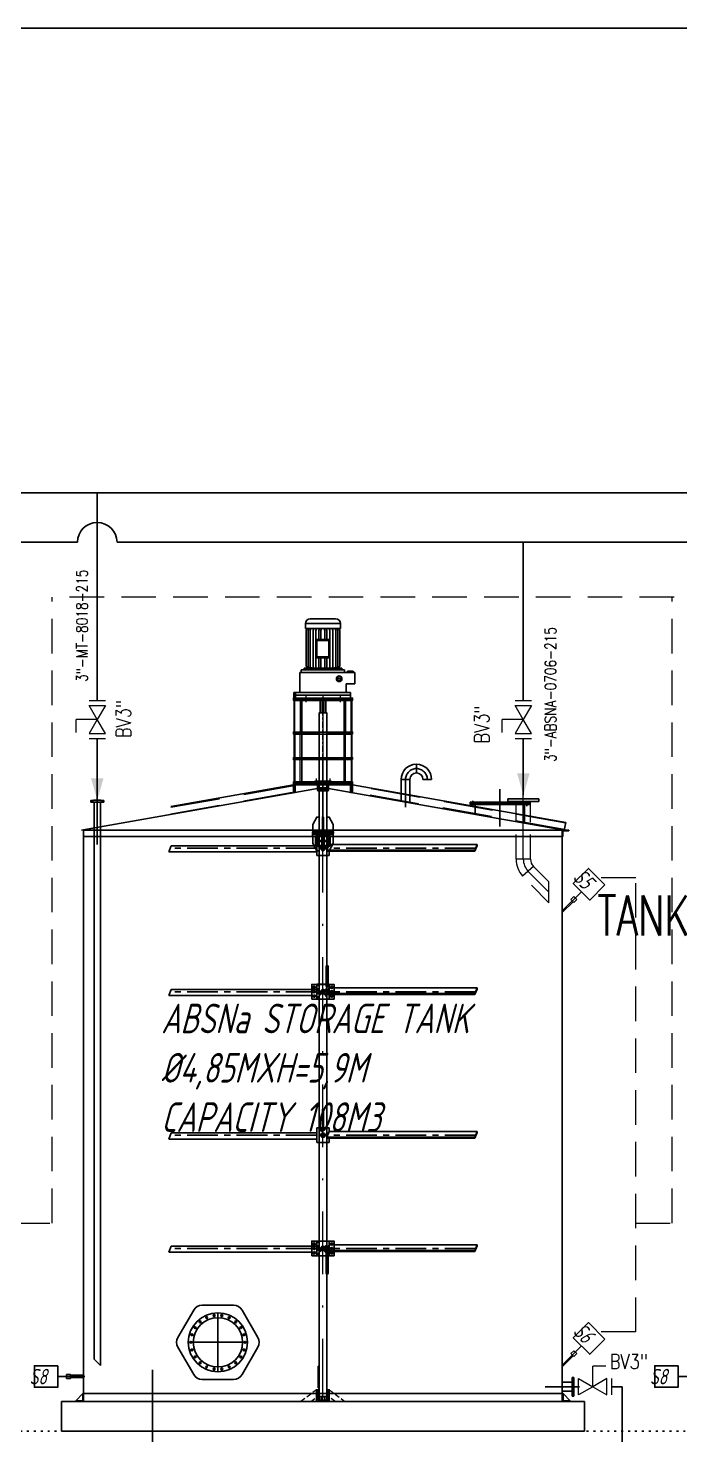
# Model space of a CAD drawing. Extents: x -29512 to 147477, y -5232 to 39709.
# Drawn here: x 140766.2 to 140799.3, y 10806.7 to 10878 of the extents above; entities that cross this region are included whole.
import ezdxf
from ezdxf.enums import TextEntityAlignment as Align

# ---------------------------------------------------------------- set-up
doc = ezdxf.new("R2010")
doc.units = 0
for name, pattern in [('ASSI', [16, 10, -2, 2, -2]), ('CENTER', [2, 1.25, -0.25, 0.25, -0.25]), ('DASHDOT', [25.4, 12.7, -6.35, 0, -6.35]), ('DOTTED', [0.25, 0, -0.25]), ('HIDDEN', [0.375, 0.25, -0.125])]:
    doc.linetypes.add(name, pattern=pattern)
doc.layers.get('0').update_dxf_attribs({"linetype": 'CONTINUOUS'})
for name, color, linetype in [('blade', 32, 'CONTINUOUS'), ('Bolt', 8, 'CONTINUOUS'), ('bushing', 1, 'CONTINUOUS'), ('Chain', 7, 'CONTINUOUS'), ('DIMENSION', 3, 'CONTINUOUS'), ('garis center', 4, 'CENTER'), ('HATCH', 4, 'CONTINUOUS'), ('NUVOLA', 6, 'CONTINUOUS'), ('P-707D', 7, 'CONTINUOUS'), ('PLAT', 7, 'CONTINUOUS'), ('pompa', 150, 'CONTINUOUS'), ('RED', 1, 'CONTINUOUS'), ('S', 7, 'CONTINUOUS'), ('spi', 7, 'CONTINUOUS')]:
    doc.layers.add(name, color=color, linetype=linetype)
doc.layers.add('FITTING', color=7, linetype='CONTINUOUS', lineweight=13)
doc.layers.add('TAG', color=140, linetype='CONTINUOUS', lineweight=13)
doc.styles.add('Romans100', font='romans.shx', dxfattribs={"width": 0.8, "height": 200})
doc.styles.add('S25', font='SIMPLEX', dxfattribs={"width": 0.8, "height": 0.25})
doc.styles.add('S3S', font='SIMPLEX', dxfattribs={"width": 0.7, "height": 0.3})
doc.styles.add('STYLE4', font='isocp.shx', dxfattribs={"width": 0.8, "oblique": 15, "height": 2})
pattern_1 = [(45, (139868.15068, 9422.821517), (-0.0336759605, 0.0336759605), [])]
pattern_2 = [(45, (104231.484707, 6826.96279), (-0.02806330038, 0.02806330038), [])]

# ---------------------------------------------------------------- blocks, each defined once
blk = doc.blocks.new('blade samping')
at = {"layer": 'blade'}
for p, q in [((145662.43, 16532.93), (145659.89, 16532.93)), ((145659.89, 16529.93), (145659.89, 16532.93)), ((145662.43, 16529.93), (145662.43, 16532.93)), ((145662.43, 16529.93), (145662.43, 16532.93)), ((145662.43, 16529.93), (145659.89, 16529.93))]:
    blk.add_line(p, q, dxfattribs=at)
at = {"layer": 'blade', "linetype": 'HIDDEN', "lineweight": 9}
for p, q in [((145660.2, 16531.66), (145659.89, 16531.66)), ((145660.2, 16531.58), (145659.89, 16531.58)), ((145660.2, 16532.93), (145660.2, 16529.93)), ((145660.4, 16529.93), (145660.4, 16532.93)), ((145661.92, 16529.93), (145661.92, 16532.93)), ((145660.2, 16531.28), (145659.89, 16531.28)), ((145660.2, 16531.2), (145659.89, 16531.2))]:
    blk.add_line(p, q, dxfattribs=at)
at = {"layer": 'bushing', "color": 7, "linetype": 'CENTER', "lineweight": 9}
for p, q in [((145659.08, 16532.33), (145659.7, 16532.33)), ((145659.39, 16532.64), (145659.39, 16532.02)), ((145659.39, 16531.74), (145659.39, 16531.12)), ((145663.24, 16532.33), (145662.62, 16532.33)), ((145662.93, 16532.64), (145662.93, 16532.02)), ((145662.93, 16531.74), (145662.93, 16531.12)), ((145659.08, 16531.43), (145659.7, 16531.43)), ((145659.08, 16530.53), (145659.7, 16530.53)), ((145659.39, 16530.84), (145659.39, 16530.22)), ((145663.24, 16531.43), (145662.62, 16531.43)), ((145663.24, 16530.53), (145662.62, 16530.53)), ((145662.93, 16530.84), (145662.93, 16530.22))]:
    blk.add_line(p, q, dxfattribs=at)
at = {"layer": 'bushing', "linetype": 'CENTER', "lineweight": 5, "ltscale": 0.125}
blk.add_line((145660.61, 16531.43), (145659.48, 16531.43), dxfattribs=at)
at = {"layer": 'bushing', "color": 7}
for points in [[(145658.89, 16529.93), (145659.89, 16529.93), (145659.89, 16532.93), (145658.89, 16532.93)], [(145663.43, 16529.93), (145662.43, 16529.93), (145662.43, 16532.93), (145663.43, 16532.93)]]:
    blk.add_lwpolyline(points, close=True, dxfattribs=at)
for centre in [(145659.39, 16532.33), (145659.39, 16531.43), (145662.93, 16532.33), (145662.93, 16531.43), (145659.39, 16530.53), (145662.93, 16530.53)]:
    blk.add_circle(centre, 0.22, dxfattribs=at)
at = {"layer": 'PLAT'}
for points in [[(145660.36, 16530.89), (145661.96, 16532.09), (145662.06, 16531.96)], [(145662.06, 16531.96), (145660.46, 16530.76)], [(145660.46, 16530.76), (145660.36, 16530.89)], [(145661.2, 16531.32), (145661.8, 16530.52), (145661.92, 16530.61), (145661.32, 16531.41)]]:
    blk.add_lwpolyline(points, dxfattribs=at)
blk = doc.blocks.new('blade')
at = {"layer": 'blade'}
for p, q in [((145653.4, 16543.13), (145650.86, 16543.13)), ((145650.86, 16540.13), (145650.86, 16543.13)), ((145653.4, 16542.39), (145653.4, 16543.13)), ((145620.9, 16540.86), (145650.86, 16540.86)), ((145621.4, 16542.11), (145650.86, 16542.11)), ((145653.4, 16540.13), (145650.86, 16540.13)), ((145682.89, 16541.24), (145652.89, 16541.24)), ((145652.89, 16541.24), (145652.89, 16541.04)), ((145682.89, 16541.04), (145652.89, 16541.04)), ((145683.4, 16542.39), (145653.4, 16542.39)), ((145653.4, 16540.13), (145653.4, 16541.04)), ((145682.89, 16541.24), (145682.89, 16541.04)), ((145683.4, 16542.39), (145683.4, 16542.18))]:
    blk.add_line(p, q, dxfattribs=at)
at = {"layer": 'Bolt', "color": 0, "linetype": 'Continuous'}
blk.add_lwpolyline([(145651.96, 16541.91), (145651.8, 16541.63), (145651.96, 16541.34), (145652.29, 16541.34), (145652.46, 16541.63), (145652.29, 16541.91)], close=True, dxfattribs=at)
for radius in [0.456, 0.286]:
    blk.add_circle((145652.13, 16541.63), radius, dxfattribs=at)
at = {"layer": 'Bolt', "color": 1, "linetype": 'HIDDEN'}
blk.add_circle((145652.13, 16541.63), 0.147, dxfattribs=at)
blk.add_arc((145652.13, 16541.63), 0.219, 180, 90, dxfattribs=at)
at = {"layer": 'garis center', "ltscale": 5}
for p, q in [((145650.86, 16541.63), (145621.21, 16541.63)), ((145683.06, 16541.63), (145653.06, 16541.63))]:
    blk.add_line(p, q, dxfattribs=at)
at = {"layer": 'PLAT'}
for p, q in [((145621.4, 16542.11), (145620.9, 16540.86)), ((145653.4, 16542.39), (145652.89, 16541.24)), ((145682.89, 16541.24), (145683.4, 16542.39)), ((145683.4, 16542.18), (145682.89, 16541.04))]:
    blk.add_line(p, q, dxfattribs=at)
blk = doc.blocks.new('motor lm v210')
at = {"layer": 'pompa'}
for p, q in [((11075.4, 1358.4), (10825.4, 1358.4)), ((10825.4, 1323.1), (10825.4, 1358.4)), ((11075.4, 1323.1), (10825.4, 1323.1)), ((10830.3, 1308.6), (10835.1, 1323.1)), ((10830.3, 1054.9), (10830.3, 1308.6)), ((10844.5, 1308.6), (10849.3, 1323.1)), ((10844.5, 1051.1), (10844.5, 1308.6)), ((10858.6, 1308.6), (10863.4, 1323.1)), ((10858.6, 1047.4), (10858.6, 1308.6)), ((11040.1, 1393.7), (10860.7, 1393.7)), ((10879.8, 1308.6), (10884.6, 1323.1)), ((10879.8, 1041.7), (10879.8, 1308.6)), ((10901, 1308.6), (10905.7, 1323.1)), ((10901, 1041.7), (10901, 1308.6)), ((10922.2, 1308.6), (10926.9, 1323.1)), ((10922.2, 1245.9), (10922.2, 1308.6)), ((10936.3, 1308.6), (10941.1, 1323.1)), ((10936.3, 1245.9), (10936.3, 1308.6)), ((10964.5, 1308.6), (10959.7, 1323.1)), ((10964.5, 1245.9), (10964.5, 1308.6)), ((10978.6, 1308.6), (10973.9, 1323.1)), ((10978.6, 1245.9), (10978.6, 1308.6)), ((10999.8, 1308.6), (10995.1, 1323.1)), ((10999.8, 1041.7), (10999.8, 1308.6)), ((11021, 1308.6), (11016.2, 1323.1)), ((11021, 1041.7), (11021, 1308.6)), ((11042.2, 1308.6), (11037.4, 1323.1)), ((11042.2, 1047.4), (11042.2, 1308.6)), ((11056.3, 1308.6), (11051.6, 1323.1)), ((11056.3, 1051.1), (11056.3, 1308.6)), ((11070.5, 1308.6), (11065.7, 1323.1)), ((11070.5, 1054.9), (11070.5, 1308.6)), ((11075.4, 1323.1), (11075.4, 1358.4)), ((10907.9, 1238.9), (10901, 1245.9)), ((10907.9, 1123.5), (10907.9, 1238.9)), ((10992.9, 1238.9), (10999.8, 1245.9)), ((10901, 1116.6), (10907.9, 1123.5)), ((10922.2, 1041.7), (10922.2, 1116.6)), ((10936.3, 1041.7), (10936.3, 1116.6)), ((10964.5, 1041.7), (10964.5, 1116.6)), ((10978.6, 1041.7), (10978.6, 1116.6)), ((10992.9, 1123.5), (10999.8, 1116.6)), ((10785.4, 1011.7), (11175.4, 1011.7)), ((10785.4, 1011.7), (10785.4, 870.7)), ((10797, 1031.7), (10797, 1011.7)), ((11103.8, 1031.7), (10797, 1031.7)), ((10797, 1011.7), (11103.8, 1011.7)), ((11083.8, 1041.7), (10817, 1041.7)), ((11083.8, 1041.7), (10817, 1041.7)), ((10817, 1031.7), (10817, 1041.7)), ((10879.8, 1041.7), (10830.3, 1054.9)), ((11021, 1041.7), (11070.5, 1054.9)), ((11083.8, 1041.7), (11083.8, 1031.7)), ((11103.8, 1011.7), (11103.8, 1031.7)), ((11165.4, 1021.7), (11125.4, 1021.7)), ((11125.4, 1021.7), (11125.4, 1011.7)), ((11135.4, 1011.7), (11135.4, 1021.7)), ((11145.4, 1011.7), (11145.4, 1021.7)), ((11155.4, 1011.7), (11155.4, 1021.7)), ((11165.4, 1011.7), (11165.4, 1021.7)), ((11175.4, 1011.7), (11175.4, 931.7)), ((11080.4, 967), (11050.4, 967)), ((11115.4, 931.7), (11115.4, 870.7)), ((11175.4, 931.7), (11115.4, 931.7)), ((10745, 870.7), (10745, 830.7)), ((10755, 870.7), (10745, 870.7)), ((10755, 860.7), (10745, 860.7)), ((10755, 850.7), (10745, 850.7)), ((10755, 840.7), (10745, 840.7)), ((10745, 830.7), (10755, 830.7)), ((11145.8, 870.7), (10755, 870.7)), ((10755, 870.7), (10755, 850.7)), ((11145.8, 850.7), (10755, 850.7)), ((10755, 850.7), (10755, 830.7)), ((10755, 830.7), (11145.8, 830.7)), ((10929.4, 823.7), (10929.4, 725.7)), ((10971.4, 823.7), (10971.4, 725.7)), ((11145.8, 850.7), (11145.8, 870.7)), ((11145.8, 830.7), (11145.8, 850.7)), ((10971.4, 725.7), (10929.4, 725.7))]:
    blk.add_line(p, q, dxfattribs=at)
for points in [[(10901, 1245.9), (10999.8, 1245.9), (10999.8, 1116.6), (10901, 1116.6)], [(10907.9, 1238.9), (10992.9, 1238.9), (10992.9, 1123.5), (10907.9, 1123.5)]]:
    blk.add_lwpolyline(points, dxfattribs=at)
blk.add_lwpolyline([(10843.7, 830.7), (11057.2, 830.7), (11057.2, 823.7), (10843.7, 823.7)], close=True, dxfattribs=at)
for radius in [20, 15]:
    blk.add_circle((11065.4, 967), radius, dxfattribs=at)
for centre, start, end in [((10860.7, 1358.4), 90, 180), ((11040.1, 1358.4), 0, 90)]:
    blk.add_arc(centre, 35.3, start, end, dxfattribs=at)
at = {"layer": 'spi', "ltscale": 5}
for p, q in [((10944.4, 725.7), (10944.4, 812.7)), ((10956.4, 725.7), (10956.4, 812.7))]:
    blk.add_line(p, q, dxfattribs=at)
at = {"layer": 'spi'}
blk.add_arc((10950.4, 812.7), 6, 0, 180, dxfattribs=at)
blk = doc.blocks.new('CC6018')
at = {"color": 1, "linetype": 'CENTER', "lineweight": 9, "ltscale": 0.5}
for p, q in [((83, 163), (243, 163)), ((133, 218), (193, 218)), ((133, 108), (193, 108))]:
    blk.add_line(p, q, dxfattribs=at)
at = {"color": 1, "linetype": 'CENTER', "lineweight": 9, "ltscale": 0.05}
for p, q in [((120, 223), (130, 223)), ((125, 218), (125, 228)), ((206, 223), (196, 223)), ((201, 218), (201, 228)), ((120, 103), (130, 103)), ((125, 108), (125, 98)), ((206, 103), (196, 103)), ((201, 108), (201, 98))]:
    blk.add_line(p, q, dxfattribs=at)
for points in [[(158, 118), (106, 118, -0.414214), (101, 123), (101, 202, -0.414214), (106, 207), (158, 207)], [(168, 207), (220, 207, -0.414214), (225, 202), (225, 123, -0.414214), (220, 118), (168, 118)]]:
    blk.add_lwpolyline(points, format="xyb")
for points in [[(158, 152), (101, 152), (101, 173), (158, 173)], [(158, 116), (168, 116), (168, 209), (158, 209)], [(168, 152), (225, 152), (225, 173), (168, 173)]]:
    blk.add_lwpolyline(points, close=True)
for points in [[(120, 238), (206, 238, -0.414214), (216, 228), (216, 98, -0.414214), (206, 88), (120, 88, -0.414214), (110, 98), (110, 228, -0.414214)], [(120, 232), (206, 232, -0.414214), (211, 228), (211, 98, -0.414214), (206, 93), (120, 93, -0.414214), (115, 98), (115, 228, -0.414214)]]:
    blk.add_lwpolyline(points, format="xyb", close=True)
for centre in [(125, 223), (201, 223), (125, 103), (201, 103)]:
    blk.add_circle(centre, 2.93)
at = {"layer": 'Chain'}
for points in [[(189, 214), (189, 222), (137, 222), (137, 214)], [(138, 228), (138, 207), (141, 207), (141, 228)], [(141, 209), (141, 225), (143, 225), (143, 209)], [(144, 211), (144, 225), (157, 225), (157, 211)], [(161, 209), (161, 225), (158, 225), (158, 209)], [(163, 228), (163, 207), (161, 207), (161, 228)], [(163, 228), (163, 207), (166, 207), (166, 228)], [(166, 209), (166, 225), (168, 225), (168, 209)], [(182, 211), (182, 225), (169, 225), (169, 211)], [(185, 209), (185, 225), (183, 225), (183, 209)], [(185, 228), (185, 207), (188, 207), (188, 228)], [(189, 111), (189, 104), (137, 104), (137, 111)], [(138, 97), (138, 118), (141, 118), (141, 97)], [(141, 116), (141, 100), (143, 100), (143, 116)], [(144, 115), (144, 100), (157, 100), (157, 115)], [(161, 116), (161, 100), (158, 100), (158, 116)], [(163, 97), (163, 118), (161, 118), (161, 97)], [(163, 97), (163, 118), (166, 118), (166, 97)], [(166, 116), (166, 100), (168, 100), (168, 116)], [(182, 115), (182, 100), (169, 100), (169, 115)], [(185, 116), (185, 100), (183, 100), (183, 116)], [(185, 97), (185, 118), (188, 118), (188, 97)]]:
    blk.add_lwpolyline(points, close=True, dxfattribs=at)
blk = doc.blocks.new('shaft 1')
at = {"layer": 'bushing', "color": 7}
for points in [[(146288.8, 16628.5), (146288.3, 16628.5), (146287.5, 16627), (146287.5, 16625.5), (146288.8, 16625.5)], [(146290.33, 16628.5), (146290.83, 16628.5), (146291.63, 16627), (146291.63, 16625.5), (146290.33, 16625.5)]]:
    blk.add_lwpolyline(points, dxfattribs=at)
for points in [[(146289.67, 16625.5), (146289.47, 16625.5), (146289.47, 16628.5), (146289.67, 16628.5)], [(146289.47, 16628.5), (146289.67, 16628.5), (146289.67, 16627), (146289.47, 16627)], [(146287.47, 16625.5), (146291.67, 16625.5), (146291.67, 16625.14), (146287.47, 16625.14)]]:
    blk.add_lwpolyline(points, close=True, dxfattribs=at)
at = {"layer": 'DIMENSION', "color": 2}
blk.add_lwpolyline([(146288.8, 16625.5), (146288.8, 16625.5), (146290.33, 16625.5), (146290.33, 16649.64), (146288.8, 16649.64), (146288.8, 16625.5)], dxfattribs=at)
at = {"layer": 'garis center', "linetype": 'CENTER', "lineweight": 9}
blk.add_line((146289.57, 16624.56), (146289.57, 16651.95), dxfattribs=at)

msp = doc.modelspace()

# ---------------------------------------------------------------- hatches: boundary and pattern name
at = {"lineweight": 5}
h = msp.add_hatch(dxfattribs=at)
h.set_pattern_fill('ANSI31', scale=0.015, style=0)
h.set_pattern_definition(pattern_1)
h.paths.add_polyline_path([(140779.6734, 10844.085), (140779.6734, 10843.96), (140780.0954, 10843.96), (140780.2534, 10843.96), (140780.2534, 10844.085)])
h = msp.add_hatch(dxfattribs=at)
h.set_pattern_fill('ANSI31', scale=0.015, style=0)
h.set_pattern_definition(pattern_1)
h.paths.add_polyline_path([(140780.6734, 10843.96), (140780.6734, 10844.035), (140780.4109, 10844.035), (140780.4109, 10844.085), (140780.3434, 10844.085), (140780.3434, 10843.96)])
h.paths.add_polyline_path([(140782.0034, 10843.96), (140782.0034, 10844.085), (140781.9359, 10844.085), (140781.9359, 10844.035), (140781.6734, 10844.035), (140781.6734, 10843.96)])
h = msp.add_hatch(dxfattribs=at)
h.set_pattern_fill('ANSI31', scale=0.015, style=0)
h.set_pattern_definition(pattern_1)
h.paths.add_polyline_path([(140782.0934, 10843.96), (140782.2514, 10843.96), (140782.6734, 10843.96), (140782.6734, 10844.085), (140782.0934, 10844.085)])
h = msp.add_hatch(dxfattribs=at)
h.set_pattern_fill('ANSI31', scale=0.015, style=0)
h.set_pattern_definition([(45, (139868.15068, 9422.696517), (-0.0336759605, 0.0336759605), [])])
h.paths.add_polyline_path([(140779.6734, 10842.36), (140779.6734, 10842.26), (140780.9234, 10842.26), (140780.9234, 10842.36)])
h.paths.add_polyline_path([(140781.4234, 10842.36), (140781.4234, 10842.26), (140782.6734, 10842.26), (140782.6734, 10842.36)])
h = msp.add_hatch(dxfattribs=at)
h.set_pattern_fill('ANSI31', scale=0.015, style=0)
h.set_pattern_definition([(45, (139868.15068, 9422.946517), (-0.0336759605, 0.0336759605), [])])
h.paths.add_polyline_path([(140779.6734, 10841.06), (140779.6734, 10840.96), (140780.9234, 10840.96), (140780.9234, 10841.06)])
h.paths.add_polyline_path([(140781.4234, 10841.06), (140781.4234, 10840.96), (140782.6734, 10840.96), (140782.6734, 10841.06)])
h = msp.add_hatch(dxfattribs=at)
h.set_pattern_fill('ANSI31', scale=0.015, style=0)
h.set_pattern_definition([(45, (139868.15068, 9422.821517), (-0.0336759605, 0.0336759605), [])])
h.paths.add_polyline_path([(140781.6234, 10839.835), (140781.6234, 10839.735), (140782.6734, 10839.735), (140782.6734, 10839.835)])
h.paths.add_polyline_path([(140780.7234, 10839.735), (140780.7234, 10839.835), (140779.6734, 10839.835), (140779.6734, 10839.735)])
h = msp.add_hatch(dxfattribs=at)
h.set_pattern_fill('ANSI31', scale=0.015, angle=90, style=0)
h.set_pattern_definition([(135, (133370.558736, 10010.25655), (-0.03367596045, -0.03367596045), [])])
h.paths.add_polyline_path([(140781.5509, 10839.735), (140781.5509, 10839.685), (140782.6734, 10839.685), (140782.6734, 10839.735)])
h.paths.add_polyline_path([(140779.6734, 10839.735), (140779.6734, 10839.685), (140780.7959, 10839.685), (140780.7959, 10839.735)])
h.paths.add_polyline_path([(140780.8884, 10839.735), (140780.8509, 10839.735), (140780.8509, 10839.685), (140780.8884, 10839.685)])
h.paths.add_polyline_path([(140781.4959, 10839.735), (140781.4584, 10839.735), (140781.4584, 10839.685), (140781.4959, 10839.685)])
h = msp.add_hatch(dxfattribs=at)
h.set_pattern_fill('ANSI31', scale=0.015, angle=90, style=0)
h.set_pattern_definition([(135, (133427.45782, 10012.505054), (-0.03367596045, -0.03367596045), [])])
h.paths.add_polyline_path([(140782.5734, 10839.2999), (140782.6734, 10839.2823), (140782.6734, 10839.685), (140782.5734, 10839.685)])
h.paths.add_polyline_path([(140779.6734, 10839.2823), (140779.7734, 10839.2999), (140779.7734, 10839.685), (140779.6734, 10839.685)])
at = {"layer": 'DIMENSION', "lineweight": 5}
h = msp.add_hatch(dxfattribs=at)
h.set_pattern_fill('ANSI31', color=1, scale=0.0125, style=0)
h.set_pattern_definition(pattern_2)
h.paths.add_polyline_path([(140781.5734, 10839.875), (140781.4909, 10839.875), (140781.4909, 10839.825), (140781.4809, 10839.825), (140781.4809, 10839.815), (140781.5734, 10839.815)])
h.paths.add_polyline_path([(140781.3684, 10839.875), (140781.3684, 10839.815), (140781.4459, 10839.815), (140781.4459, 10839.825), (140781.4359, 10839.825), (140781.4359, 10839.875)])
h.paths.add_polyline_path([(140780.9109, 10839.875), (140780.9109, 10839.825), (140780.9009, 10839.825), (140780.9009, 10839.815), (140780.9784, 10839.815), (140780.9784, 10839.875)])
h.paths.add_polyline_path([(140780.7734, 10839.875), (140780.7734, 10839.815), (140780.8659, 10839.815), (140780.8659, 10839.825), (140780.8559, 10839.825), (140780.8559, 10839.875)])
h = msp.add_hatch(dxfattribs=at)
h.set_pattern_fill('ANSI31', color=1, scale=0.0125, angle=90, style=0)
h.set_pattern_definition([(135, (133370.558736, 10010.25655), (-0.02806330038, -0.02806330038), [])])
h.paths.add_polyline_path([(140781.5734, 10839.815), (140781.5509, 10839.815), (140781.5509, 10839.735), (140781.5734, 10839.735)])
h.paths.add_polyline_path([(140780.7959, 10839.815), (140780.7734, 10839.815), (140780.7734, 10839.735), (140780.7959, 10839.735)])
h = msp.add_hatch(dxfattribs=at)
h.set_pattern_fill('ANSI31', color=1, scale=0.0125, angle=90, style=0)
h.set_pattern_definition([(135, (104234.162264, 6826.72529), (-0.02806330038, -0.02806330038), [])])
h.paths.add_polyline_path([(140780.9434, 10839.815), (140780.8509, 10839.815), (140780.8509, 10839.735), (140780.9434, 10839.735)])
h.paths.add_polyline_path([(140781.4959, 10839.815), (140781.4034, 10839.815), (140781.4034, 10839.735), (140781.4959, 10839.735)])
h = msp.add_hatch(dxfattribs=at)
h.set_pattern_fill('ANSI31', color=1, scale=0.0125, style=0)
h.set_pattern_definition([(45, (104234.162264, 6826.90279), (-0.02806330038, 0.02806330038), [])])
h.paths.add_polyline_path([(140781.4334, 10839.385), (140781.4584, 10839.41), (140781.4584, 10839.735), (140781.4034, 10839.735), (140781.4034, 10839.45), (140781.3684, 10839.435), (140781.3684, 10839.385)])
h.paths.add_polyline_path([(140780.8884, 10839.41), (140780.9134, 10839.385), (140780.9784, 10839.385), (140780.9784, 10839.435), (140780.9434, 10839.45), (140780.9434, 10839.735), (140780.8884, 10839.735)])
h = msp.add_hatch(dxfattribs=at)
h.set_pattern_fill('ANSI31', color=1, scale=0.0125, style=0)
h.set_pattern_definition(pattern_2)
h.paths.add_polyline_path([(140780.9784, 10839.815), (140780.9434, 10839.815), (140780.9434, 10839.515), (140780.9784, 10839.53)])
h.paths.add_polyline_path([(140781.3684, 10839.53), (140781.4034, 10839.515), (140781.4034, 10839.815), (140781.3684, 10839.815)])
at = {"layer": 'DIMENSION', "lineweight": 9}
h = msp.add_hatch(dxfattribs=at)
h.set_pattern_fill('ANSI31', scale=0.03125, style=0)
h.set_pattern_definition([(45, (104340.20707, 6682.21236), (-0.07015825095, 0.07015825095), [])])
h.paths.add_polyline_path([(140781.4888, 10808.825), (140781.4205, 10808.825), (140781.4205, 10808.4975), (140781.2234, 10808.4975), (140781.1984, 10808.4925, -0.0296497), (140781.1873, 10808.4903), (140781.1734, 10808.4875), (140781.1734, 10808.425), (140781.4888, 10808.425)])
h.paths.add_polyline_path([(140781.4888, 10809.025), (140781.4205, 10809.025), (140781.4205, 10808.825), (140781.4888, 10808.825)])
h.paths.add_polyline_path([(140780.9263, 10809.025), (140780.8538, 10809.025), (140780.8538, 10808.825), (140780.9263, 10808.825)])
h.paths.add_polyline_path([(140780.9263, 10808.825), (140780.8538, 10808.825), (140780.8538, 10808.425), (140781.1734, 10808.425), (140781.1734, 10808.4875), (140781.1234, 10808.4975), (140780.9263, 10808.4975)])
at = {"layer": 'DIMENSION', "lineweight": 5}
h = msp.add_hatch(dxfattribs=at)
h.set_pattern_fill('ANSI31', color=1, scale=0.03125, angle=90, style=0)
h.set_pattern_definition([(135, (104340.20707, 6682.21236), (-0.07015825095, -0.07015825095), [])])
h.paths.add_polyline_path([(140781.4205, 10809.025), (140781.3639, 10809.025), (140781.3639, 10808.825), (140781.4205, 10808.825)])
h.paths.add_polyline_path([(140780.9829, 10809.025), (140780.9263, 10809.025), (140780.9263, 10808.825), (140780.9829, 10808.825)])
h.paths.add_polyline_path([(140780.9829, 10808.825), (140780.9263, 10808.825), (140780.9263, 10808.4975), (140780.9829, 10808.4975)])
h.paths.add_polyline_path([(140781.4205, 10808.825), (140781.3639, 10808.825), (140781.3639, 10808.4975), (140781.4205, 10808.4975)])

# ---------------------------------------------------------------- linework, layer by layer
at = {"color": 6, "linetype": 'DASHDOT', "lineweight": 9, "ltscale": 0.25}
for p, q in [((140780.2984, 10844.1739), (140780.2984, 10843.8711)), ((140781.1734, 10844.2628), (140781.1734, 10840.0118)), ((140782.0484, 10844.1739), (140782.0484, 10843.8711)), ((140780.8234, 10840.0089), (140780.8234, 10839.6811)), ((140781.5234, 10840.0089), (140781.5234, 10839.6811))]:
    msp.add_line(p, q, dxfattribs=at)
at = {"color": 7, "lineweight": 20}
for p, q in [((140768.6696, 10842.334), (140768.6696, 10842.9995)), ((140769.7411, 10842.9995), (140768.6696, 10842.9995)), ((140790.2519, 10842.334), (140790.2519, 10842.9995)), ((140791.3234, 10842.9995), (140790.2519, 10842.9995)), ((140794.8396, 10809.175), (140794.8396, 10810.2099)), ((140795.505, 10810.2099), (140794.8396, 10810.2099))]:
    msp.add_line(p, q, dxfattribs=at)
at = {"color": 3}
for points in [[(140780.0954, 10843.96), (140780.0954, 10843.96), (140779.6734, 10843.96), (140779.6734, 10844.085), (140782.6734, 10844.085), (140782.6734, 10843.96), (140782.2514, 10843.96), (140782.2514, 10843.96)], [(140780.3434, 10844.085), (140780.2534, 10844.085), (140780.2534, 10843.96), (140780.3434, 10843.96)], [(140780.4109, 10844.085), (140781.9359, 10844.085), (140781.9359, 10844.035), (140780.4109, 10844.035)], [(140780.6734, 10843.96), (140781.6734, 10843.96), (140781.6734, 10844.035), (140780.6734, 10844.035)], [(140782.0034, 10844.085), (140782.0934, 10844.085), (140782.0934, 10843.96), (140782.0034, 10843.96)], [(140782.6734, 10842.26), (140779.6734, 10842.26), (140779.6734, 10842.36), (140782.6734, 10842.36)], [(140780.9234, 10842.26), (140781.4234, 10842.26), (140781.4234, 10842.36), (140780.9234, 10842.36)], [(140782.6734, 10840.96), (140779.6734, 10840.96), (140779.6734, 10841.06), (140782.6734, 10841.06)], [(140780.9234, 10840.96), (140781.4234, 10840.96), (140781.4234, 10841.06), (140780.9234, 10841.06)], [(140782.6734, 10839.735), (140779.6734, 10839.735), (140779.6734, 10839.835), (140782.6734, 10839.835)], [(140782.6734, 10839.685), (140779.6734, 10839.685), (140779.6734, 10839.735), (140782.6734, 10839.735)], [(140779.6734, 10839.685), (140779.6734, 10839.2823), (140779.7734, 10839.2999), (140779.7734, 10839.685)], [(140780.7234, 10839.735), (140781.6234, 10839.735), (140781.6234, 10839.835), (140780.7234, 10839.835)], [(140780.8509, 10839.685), (140780.7959, 10839.685), (140780.7959, 10839.735), (140780.8509, 10839.735)], [(140780.8459, 10839.685), (140780.8009, 10839.685), (140780.8009, 10839.735), (140780.8459, 10839.735)], [(140780.8884, 10839.685), (140781.4584, 10839.685), (140781.4584, 10839.735), (140780.8884, 10839.735)], [(140781.4959, 10839.685), (140781.5509, 10839.685), (140781.5509, 10839.735), (140781.4959, 10839.735)], [(140781.5459, 10839.685), (140781.5009, 10839.685), (140781.5009, 10839.735), (140781.5459, 10839.735)], [(140782.6734, 10839.685), (140782.6734, 10839.2823), (140782.5734, 10839.2999), (140782.5734, 10839.685)]]:
    msp.add_lwpolyline(points, close=True, dxfattribs=at)
at = {"layer": 'bushing', "color": 7}
for p, q in [((140780.9784, 10839.53), (140780.9434, 10839.515)), ((140781.3684, 10839.435), (140780.9784, 10839.435)), ((140781.3684, 10839.53), (140781.4034, 10839.515))]:
    msp.add_line(p, q, dxfattribs=at)
for points in [[(140780.7734, 10839.815), (140781.5734, 10839.815), (140781.5734, 10839.875), (140780.7734, 10839.875)], [(140780.7734, 10839.735), (140781.5734, 10839.735), (140781.5734, 10839.815), (140780.7734, 10839.815)], [(140780.7959, 10839.815), (140780.8509, 10839.815), (140780.8509, 10839.735), (140780.7959, 10839.735)], [(140780.8559, 10839.875), (140780.9109, 10839.875), (140780.9109, 10839.825), (140780.8559, 10839.825)], [(140780.9009, 10839.815), (140780.8659, 10839.815), (140780.8659, 10839.825), (140780.9009, 10839.825)], [(140780.9784, 10839.815), (140781.3684, 10839.815), (140781.3684, 10839.875), (140780.9784, 10839.875)], [(140781.4909, 10839.875), (140781.4359, 10839.875), (140781.4359, 10839.825), (140781.4909, 10839.825)], [(140781.4459, 10839.815), (140781.4809, 10839.815), (140781.4809, 10839.825), (140781.4459, 10839.825)], [(140781.5509, 10839.815), (140781.4959, 10839.815), (140781.4959, 10839.735), (140781.5509, 10839.735)], [(140781.6984, 10837.0868), (140780.6484, 10837.0868), (140780.6484, 10837.1768), (140781.6984, 10837.1768)], [(140781.1484, 10837.0868), (140781.1984, 10837.0868), (140781.1984, 10836.3368), (140781.1484, 10836.3368)], [(140781.1484, 10836.7118), (140781.1984, 10836.7118), (140781.1984, 10836.3368), (140781.1484, 10836.3368)], [(140781.1484, 10823.2518), (140781.1984, 10823.2518), (140781.1984, 10822.1518), (140781.1484, 10822.1518)], [(140781.1484, 10822.2018), (140781.1984, 10822.2018), (140781.1984, 10823.2018), (140781.1484, 10823.2018)], [(140780.9329, 10810.2218), (140780.9829, 10810.2218), (140780.9829, 10809.1218), (140780.9329, 10809.1218)], [(140780.9329, 10809.1718), (140780.9829, 10809.1718), (140780.9829, 10810.1718), (140780.9329, 10810.1718)]]:
    msp.add_lwpolyline(points, close=True, dxfattribs=at)
for points in [[(140780.9134, 10839.385), (140780.8884, 10839.41), (140780.8884, 10839.735), (140781.4584, 10839.735), (140781.4584, 10839.41), (140781.4334, 10839.385), (140780.9134, 10839.385)], [(140781.4034, 10839.515), (140780.9434, 10839.515), (140780.9434, 10839.815), (140781.4034, 10839.815), (140781.4034, 10839.515), (140781.4034, 10839.515)], [(140781.4034, 10839.45), (140781.3684, 10839.435), (140781.3684, 10839.385), (140780.9784, 10839.385), (140780.9784, 10839.435), (140780.9434, 10839.45), (140781.4034, 10839.45)], [(140780.9784, 10839.53), (140781.3684, 10839.53)], [(140781.3684, 10839.385), (140780.9784, 10839.385)], [(140781.3334, 10839.515), (140781.0134, 10839.515)], [(140780.9829, 10836.3368), (140780.8579, 10836.3368), (140780.6579, 10836.7118), (140780.6579, 10837.0868), (140780.9829, 10837.0868)], [(140781.3639, 10836.3368), (140781.4889, 10836.3368), (140781.6889, 10836.7118), (140781.6889, 10837.0868), (140781.3639, 10837.0868)]]:
    msp.add_lwpolyline(points, dxfattribs=at)
for points in [[(140781.3389, 10829.4768, 1), (140781.4389, 10829.4768), (140781.4389, 10830.4768, 1), (140781.3389, 10830.4768)], [(140781.3389, 10814.9268, 1), (140781.4389, 10814.9268), (140781.4389, 10815.9268, 1), (140781.3389, 10815.9268)]]:
    msp.add_lwpolyline(points, format="xyb", close=True, dxfattribs=at)
at = {"layer": 'DIMENSION', "color": 0, "linetype": 'ByBlock', "ltscale": 0.5}
for p, q in [((140801.1622, 10854.4813), (140725.5559, 10854.4813)), ((140769.7411, 10843.9606), (140769.7411, 10854.4813)), ((140769.7411, 10836.6533), (140769.7411, 10842.0383)), ((140772.5338, 10810.0282), (140772.5338, 10805.674))]:
    msp.add_line(p, q, dxfattribs=at)
at = {"layer": 'DIMENSION', "color": 4, "linetype": 'HIDDEN', "lineweight": 13, "ltscale": 7}
for p, q in [((140767.4496, 10817.4714), (140767.4496, 10849.1917)), ((140840.9627, 10849.1917), (140767.4496, 10849.1917)), ((140798.8707, 10817.4714), (140798.8707, 10849.1917)), ((140797.0157, 10834.9747), (140795.0933, 10834.9747)), ((140797.0157, 10811.9555), (140797.0157, 10834.9747)), ((140765.5946, 10817.4714), (140767.4496, 10817.4714)), ((140797.0157, 10817.4714), (140798.8707, 10817.4714)), ((140797.0157, 10811.9555), (140795.0933, 10811.9555))]:
    msp.add_line(p, q, dxfattribs=at)
at = {"layer": 'DIMENSION', "color": 7, "linetype": 'DASHDOT', "ltscale": 0.3}
msp.add_line((140781.1734, 10837.385), (140781.1734, 10842.385), dxfattribs=at)
at = {"layer": 'DIMENSION', "color": 7, "linetype": 'ByBlock', "ltscale": 5}
for p, q in [((140785.9064, 10840.2892), (140785.9064, 10840.7292)), ((140785.1339, 10838.8423), (140785.1339, 10839.9592)), ((140785.5764, 10839.9592), (140785.1364, 10839.9592)), ((140785.3564, 10839.9592), (140785.5789, 10839.9592)), ((140785.5789, 10838.7638), (140785.5789, 10839.9592)), ((140786.2364, 10839.9592), (140786.6764, 10839.9592)), ((140793.2984, 10809.3975), (140793.7984, 10809.3975)), ((140793.2984, 10808.9525), (140793.7984, 10808.9525))]:
    msp.add_line(p, q, dxfattribs=at)
at = {"layer": 'DIMENSION', "color": 1, "linetype": 'CENTER', "ltscale": 10}
msp.add_line((140785.3564, 10839.9592), (140785.3564, 10838.5492), dxfattribs=at)
at = {"layer": 'DIMENSION', "color": 3, "lineweight": 25}
for p, q in [((140768.9484, 10837.385), (140780.8884, 10839.4903)), ((140793.3984, 10837.385), (140781.4584, 10839.4903)), ((140769.0484, 10837.385), (140769.0484, 10808.425)), ((140793.2984, 10837.385), (140793.2984, 10808.425))]:
    msp.add_line(p, q, dxfattribs=at)
at = {"layer": 'DIMENSION', "color": 9}
for p, q in [((140773.4618, 10838.587), (140779.6734, 10839.6823)), ((140793.4679, 10837.7789), (140782.6734, 10839.6823)), ((140793.4679, 10837.7789), (140791.385, 10838.1462))]:
    msp.add_line(p, q, dxfattribs=at)
at = {"layer": 'DIMENSION', "color": 7, "linetype": 'HIDDEN', "lineweight": 13, "ltscale": 10}
for p, q in [((140773.4618, 10838.2214), (140779.6734, 10839.3167)), ((140773.4687, 10838.5476), (140779.6734, 10839.6417)), ((140793.4609, 10837.7395), (140782.6734, 10839.6417)), ((140793.4054, 10837.4244), (140782.6734, 10839.3167)), ((140793.4609, 10837.7395), (140791.3781, 10838.1068)), ((140793.4054, 10837.4244), (140791.385, 10837.7806))]:
    msp.add_line(p, q, dxfattribs=at)
at = {"layer": 'DIMENSION', "color": 1, "linetype": 'CENTER', "ltscale": 2}
for p, q in [((140790.135, 10839.4587), (140790.135, 10837.5679)), ((140794.1767, 10809.175), (140792.4322, 10809.175))]:
    msp.add_line(p, q, dxfattribs=at)
at = {"layer": 'DIMENSION', "color": 7}
for p, q in [((140791.635, 10838.8008), (140788.635, 10838.8008)), ((140788.635, 10838.6808), (140788.635, 10838.8008)), ((140791.635, 10838.7408), (140788.635, 10838.7408)), ((140791.635, 10838.6808), (140788.635, 10838.6808)), ((140788.885, 10838.1808), (140788.885, 10838.6808)), ((140790.5359, 10838.8345), (140790.5359, 10838.9678)), ((140792.1109, 10838.9678), (140790.5359, 10838.9678)), ((140792.1109, 10838.8345), (140790.5359, 10838.8345)), ((140791.385, 10837.74), (140791.385, 10838.6808)), ((140791.635, 10838.6808), (140791.635, 10838.8008)), ((140792.1109, 10838.8345), (140792.1109, 10838.9678)), ((140793.4679, 10837.7789), (140793.3984, 10837.385)), ((140793.4679, 10837.7789), (140793.3984, 10837.385)), ((140769.0484, 10837.385), (140793.2984, 10837.385)), ((140793.7984, 10808.7025), (140793.7984, 10809.6475)), ((140793.7984, 10809.6475), (140793.8784, 10809.6475)), ((140793.8784, 10808.7025), (140793.8784, 10809.6475)), ((140793.2984, 10808.5637), (140793.2984, 10809.0362)), ((140793.7984, 10808.7025), (140793.8784, 10808.7025)), ((140767.9234, 10806.925), (140767.9234, 10808.425)), ((140767.9234, 10808.425), (140794.4234, 10808.425)), ((140794.4234, 10806.925), (140794.4234, 10808.425)), ((140767.9234, 10806.925), (140794.4234, 10806.925))]:
    msp.add_line(p, q, dxfattribs=at)
at = {"layer": 'DIMENSION', "color": 1}
for p, q in [((140788.7666, 10838.8683), (140788.7666, 10838.6053)), ((140791.5035, 10838.8683), (140791.5035, 10838.6053)), ((140774.6244, 10813.0542), (140773.8281, 10811.675)), ((140776.6499, 10813.3042), (140775.0574, 10813.3042)), ((140775.3344, 10812.562), (140775.2305, 10812.7894)), ((140775.705, 10812.7928), (140775.6109, 10812.7792)), ((140775.6757, 10812.6623), (140775.6402, 10812.9097)), ((140775.6512, 10812.833), (140775.6647, 10812.739)), ((140775.8536, 10812.925), (140775.8536, 10809.925)), ((140776.0963, 10812.7792), (140776.0023, 10812.7928)), ((140776.0315, 10812.6623), (140776.0671, 10812.9097)), ((140776.0561, 10812.833), (140776.0426, 10812.739)), ((140776.3729, 10812.562), (140776.4768, 10812.7894)), ((140777.8792, 10811.675), (140777.0829, 10813.0542)), ((140774.8021, 10812.1008), (140774.5918, 10812.236)), ((140774.657, 10812.1941), (140774.7369, 10812.1427)), ((140774.7226, 10812.2083), (140774.6712, 10812.1284)), ((140775.0351, 10812.3697), (140774.8713, 10812.5586)), ((140774.9891, 10812.4953), (140774.9173, 10812.433)), ((140774.9221, 10812.5), (140774.9843, 10812.4283)), ((140775.3257, 10812.6955), (140775.2392, 10812.656)), ((140775.2627, 10812.7189), (140775.3022, 10812.6325)), ((140776.468, 10812.656), (140776.3816, 10812.6955)), ((140776.4446, 10812.7189), (140776.4051, 10812.6325)), ((140776.6722, 10812.3697), (140776.8359, 10812.5586)), ((140776.79, 10812.433), (140776.7182, 10812.4953)), ((140776.7852, 10812.5), (140776.723, 10812.4283)), ((140776.9052, 10812.1008), (140777.1155, 10812.236)), ((140777.0503, 10812.1941), (140776.9704, 10812.1427)), ((140777.036, 10812.1284), (140776.9847, 10812.2083)), ((140774.6036, 10811.425), (140774.3536, 10811.425)), ((140774.3536, 10811.425), (140777.3536, 10811.425)), ((140774.6543, 10811.7772), (140774.4144, 10811.8476)), ((140774.4311, 10811.425), (140774.5261, 10811.425)), ((140774.4786, 10811.4725), (140774.4786, 10811.3775)), ((140774.4888, 10811.8258), (140774.5799, 10811.799)), ((140774.5477, 10811.858), (140774.521, 10811.7668)), ((140777.053, 10811.7772), (140777.2929, 10811.8476)), ((140777.1036, 10811.425), (140777.3536, 10811.425)), ((140777.2185, 10811.8258), (140777.1274, 10811.799)), ((140777.1863, 10811.7668), (140777.1596, 10811.858)), ((140777.2761, 10811.425), (140777.1811, 10811.425)), ((140777.2286, 10811.3775), (140777.2286, 10811.4725)), ((140773.8281, 10811.175), (140774.6244, 10809.7958)), ((140774.6543, 10811.0728), (140774.4144, 10811.0024)), ((140774.4888, 10811.0242), (140774.5799, 10811.051)), ((140774.521, 10811.0832), (140774.5477, 10810.992)), ((140774.8021, 10810.7492), (140774.5918, 10810.614)), ((140774.657, 10810.6559), (140774.7369, 10810.7073)), ((140774.6712, 10810.7216), (140774.7226, 10810.6417)), ((140776.9052, 10810.7492), (140777.1155, 10810.614)), ((140777.0503, 10810.6559), (140776.9704, 10810.7073)), ((140776.9847, 10810.6417), (140777.036, 10810.7216)), ((140777.053, 10811.0728), (140777.2929, 10811.0024)), ((140777.0829, 10809.7958), (140777.8792, 10811.175)), ((140777.2185, 10811.0242), (140777.1274, 10811.051)), ((140777.1596, 10810.992), (140777.1863, 10811.0832)), ((140775.0351, 10810.4803), (140774.8713, 10810.2914)), ((140774.9173, 10810.4169), (140774.9891, 10810.3547)), ((140774.9221, 10810.3499), (140774.9843, 10810.4217)), ((140775.3344, 10810.288), (140775.2305, 10810.0605)), ((140775.2392, 10810.194), (140775.3257, 10810.1545)), ((140775.2627, 10810.131), (140775.3022, 10810.2175)), ((140775.6109, 10810.0707), (140775.705, 10810.0572)), ((140775.6757, 10810.1877), (140775.6402, 10809.9403)), ((140775.6512, 10810.017), (140775.6647, 10810.111)), ((140776.0023, 10810.0572), (140776.0963, 10810.0707)), ((140776.0315, 10810.1877), (140776.0671, 10809.9403)), ((140776.0561, 10810.017), (140776.0426, 10810.111)), ((140776.3729, 10810.288), (140776.4768, 10810.0605)), ((140776.3816, 10810.1545), (140776.468, 10810.194)), ((140776.4446, 10810.131), (140776.4051, 10810.2175)), ((140776.6722, 10810.4803), (140776.8359, 10810.2914)), ((140776.7182, 10810.3547), (140776.79, 10810.4169)), ((140776.7852, 10810.3499), (140776.723, 10810.4217)), ((140775.0574, 10809.5458), (140776.6499, 10809.5458))]:
    msp.add_line(p, q, dxfattribs=at)
at = {"layer": 'DIMENSION', "color": 7, "linetype": 'HIDDEN', "lineweight": 13, "ltscale": 5}
for p, q in [((140790.9567, 10835.9178), (140790.9526, 10838.8345)), ((140791.6942, 10835.9178), (140791.6942, 10838.8345)), ((140792.6214, 10833.7108), (140791.3074, 10835.0247)), ((140792.6214, 10834.7597), (140791.8319, 10835.5492))]:
    msp.add_line(p, q, dxfattribs=at)
at = {"layer": 'DIMENSION', "color": 1, "lineweight": 9}
for p, q in [((140791.3234, 10835.9178), (140791.3234, 10839.16)), ((140791.6901, 10835.9178), (140790.9567, 10835.9178)), ((140791.8319, 10835.5492), (140791.2876, 10835.0577))]:
    msp.add_line(p, q, dxfattribs=at)
at = {"layer": 'DIMENSION', "color": 6}
for p, q in [((140769.0484, 10837.06), (140793.2984, 10837.06)), ((140793.2984, 10837.385), (140793.6234, 10837.385)), ((140793.2984, 10837.06), (140793.2984, 10837.385)), ((140793.2984, 10837.385), (140793.6234, 10837.385)), ((140793.2984, 10837.06), (140793.2984, 10837.385)), ((140793.2984, 10837.06), (140793.3309, 10837.06)), ((140793.2984, 10837.06), (140793.3309, 10837.06)), ((140793.3309, 10837.06), (140793.3309, 10837.3525)), ((140793.3309, 10837.3525), (140793.6234, 10837.3525)), ((140793.3309, 10837.06), (140793.3309, 10837.3525)), ((140793.3309, 10837.3525), (140793.6234, 10837.3525)), ((140793.6234, 10837.3525), (140793.6234, 10837.385)), ((140793.6234, 10837.3525), (140793.6234, 10837.385)), ((140793.6234, 10837.3525), (140793.6234, 10837.385)), ((140793.6234, 10837.3525), (140793.6234, 10837.385)), ((140769.0084, 10808.825), (140768.6484, 10808.465)), ((140769.0084, 10808.825), (140769.0484, 10808.825)), ((140769.0084, 10808.465), (140769.0084, 10808.825)), ((140769.0084, 10808.825), (140769.0484, 10808.825)), ((140769.0484, 10808.825), (140793.2984, 10808.825)), ((140769.0484, 10808.425), (140769.0484, 10808.825)), ((140793.3384, 10808.825), (140793.2984, 10808.825)), ((140793.3384, 10808.825), (140793.2984, 10808.825)), ((140793.3384, 10808.825), (140793.6984, 10808.465)), ((140793.3384, 10808.465), (140793.3384, 10808.825)), ((140768.6484, 10808.425), (140768.6484, 10808.465)), ((140768.6484, 10808.465), (140769.0084, 10808.465)), ((140768.6484, 10808.425), (140769.0484, 10808.425)), ((140793.6984, 10808.425), (140793.2984, 10808.425)), ((140793.6984, 10808.465), (140793.3384, 10808.465)), ((140793.6984, 10808.425), (140793.6984, 10808.465))]:
    msp.add_line(p, q, dxfattribs=at)
at = {"layer": 'DIMENSION', "color": 1, "linetype": 'CENTER', "lineweight": 9, "ltscale": 5}
msp.add_line((140791.5563, 10835.3003), (140792.6214, 10834.2352), dxfattribs=at)
at = {"layer": 'DIMENSION', "color": 7, "lineweight": 9}
msp.add_line((140792.6214, 10833.7108), (140792.6214, 10834.7597), dxfattribs=at)
at = {"layer": 'DIMENSION', "color": 6, "linetype": 'ByBlock', "ltscale": 0.5}
msp.add_lwpolyline([(140940.703, 10663.7417), (140590.0902, 10663.7417), (140590.0902, 10878.0401), (140940.703, 10878.0401)], close=True, dxfattribs=at)
at = {"layer": 'DIMENSION', "color": 7, "linetype": 'ByBlock', "ltscale": 15}
for points in [[(140779.7065, 10843.96), (140780.0954, 10843.96), (140780.0954, 10842.36), (140779.7065, 10842.36)], [(140782.6403, 10843.96), (140782.2514, 10843.96), (140782.2514, 10842.36), (140782.6403, 10842.36)], [(140779.7065, 10841.06), (140780.0954, 10841.06), (140780.0954, 10842.26), (140779.7065, 10842.26)], [(140782.6403, 10841.06), (140782.2514, 10841.06), (140782.2514, 10842.26), (140782.6403, 10842.26)], [(140779.7065, 10839.835), (140780.0954, 10839.835), (140780.0954, 10840.96), (140779.7065, 10840.96)], [(140782.6403, 10839.835), (140782.2514, 10839.835), (140782.2514, 10840.96), (140782.6403, 10840.96)]]:
    msp.add_lwpolyline(points, close=True, dxfattribs=at)
at = {"layer": 'DIMENSION', "color": 7, "linetype": 'HIDDEN', "lineweight": 13, "ltscale": 10}
for points in [[(140779.7418, 10843.96), (140780.0247, 10843.96), (140780.0247, 10842.36), (140779.7418, 10842.36)], [(140782.605, 10843.96), (140782.3221, 10843.96), (140782.3221, 10842.36), (140782.605, 10842.36)], [(140779.7418, 10841.06), (140780.0247, 10841.06), (140780.0247, 10842.26), (140779.7418, 10842.26)], [(140782.605, 10841.06), (140782.3221, 10841.06), (140782.3221, 10842.26), (140782.605, 10842.26)], [(140779.7418, 10839.835), (140780.0247, 10839.835), (140780.0247, 10840.96), (140779.7418, 10840.96)], [(140782.6012, 10839.835), (140782.3221, 10839.835), (140782.3221, 10840.96), (140782.605, 10840.96)]]:
    msp.add_lwpolyline(points, close=True, dxfattribs=at)
at = {"layer": 'DIMENSION', "color": 7}
for points in [[(140781.4034, 10839.45), (140781.4034, 10839.735), (140780.9434, 10839.735), (140780.9434, 10839.45)], [(140781.3684, 10839.53), (140781.3684, 10839.815), (140780.9784, 10839.815), (140780.9784, 10839.53)]]:
    msp.add_lwpolyline(points, dxfattribs=at)
at = {"layer": 'DIMENSION', "color": 2}
for points in [[(140781.3639, 10837.0868), (140781.3639, 10808.6718), (140780.9829, 10808.6718), (140780.9829, 10837.0868)], [(140781.2234, 10808.6718), (140781.1734, 10808.6818), (140781.1234, 10808.6718)]]:
    msp.add_lwpolyline(points, dxfattribs=at)
at = {"layer": 'DIMENSION', "color": 3, "linetype": 'ByBlock', "ltscale": 0.5}
for points in [[(140795.4555, 10834.6125), (140794.6204, 10835.4476), (140793.8491, 10834.6763), (140794.6842, 10833.8412)], [(140795.4555, 10811.5933), (140794.6204, 10812.4284), (140793.8491, 10811.6571), (140794.6842, 10810.822)], [(140767.7381, 10810.2386), (140766.5572, 10810.2386), (140766.5572, 10809.1478), (140767.7381, 10809.1478)], [(140799.1592, 10810.2386), (140797.9782, 10810.2386), (140797.9782, 10809.1478), (140799.1592, 10809.1478)]]:
    msp.add_lwpolyline(points, close=True, dxfattribs=at)
at = {"layer": 'DIMENSION', "color": 6, "linetype": 'HIDDEN', "lineweight": 13}
for points in [[(140780.8538, 10809.025), (140780.0538, 10808.425), (140780.5538, 10808.425), (140780.8538, 10808.65), (140780.8538, 10809.025)], [(140781.4888, 10809.025), (140782.2888, 10808.425)], [(140781.4888, 10809.025), (140782.2888, 10808.425), (140781.7888, 10808.425), (140781.4888, 10808.65), (140781.4888, 10809.025)]]:
    msp.add_lwpolyline(points, dxfattribs=at)
at = {"layer": 'DIMENSION', "color": 7}
for points in [[(140781.1734, 10808.4875), (140781.2234, 10808.4975), (140781.4205, 10808.4975), (140781.4205, 10809.025), (140781.4888, 10809.025), (140781.4888, 10808.425), (140780.8538, 10808.425), (140780.8538, 10809.025), (140780.9263, 10809.025), (140780.9263, 10808.4975), (140781.1234, 10808.4975)], [(140780.9263, 10808.4975), (140780.9829, 10808.4975), (140780.9829, 10809.025), (140780.9263, 10809.025)], [(140781.4205, 10808.4975), (140781.3639, 10808.4975), (140781.3639, 10809.025), (140781.4205, 10809.025)]]:
    msp.add_lwpolyline(points, close=True, dxfattribs=at)
for centre, radius in [((140775.8536, 10811.425), 1.5), ((140775.658, 10812.786), 0.0475), ((140776.0493, 10812.786), 0.0475), ((140775.8536, 10811.425), 1.25), ((140774.6969, 10812.1684), 0.0475), ((140774.9532, 10812.4642), 0.0475), ((140775.2824, 10812.6757), 0.0475), ((140776.4248, 10812.6757), 0.0475), ((140776.7541, 10812.4642), 0.0475), ((140777.0104, 10812.1684), 0.0475), ((140774.4786, 10811.425), 0.0475), ((140774.5343, 10811.8124), 0.0475), ((140777.1729, 10811.8124), 0.0475), ((140777.2286, 10811.425), 0.0475), ((140774.5343, 10811.0376), 0.0475), ((140774.6969, 10810.6816), 0.0475), ((140777.0104, 10810.6816), 0.0475), ((140777.1729, 10811.0376), 0.0475), ((140774.9532, 10810.3858), 0.0475), ((140775.2824, 10810.1743), 0.0475), ((140775.658, 10810.064), 0.0475), ((140776.0493, 10810.064), 0.0475), ((140776.4248, 10810.1743), 0.0475), ((140776.7541, 10810.3858), 0.0475), ((140781.1742, 10808.5846), 0.0953)]:
    msp.add_circle(centre, radius, dxfattribs=at)
at = {"layer": 'DIMENSION', "color": 7, "linetype": 'ByBlock', "ltscale": 5}
for radius in [0.77, 0.33]:
    msp.add_arc((140785.9064, 10839.9592), radius, 0, 180, dxfattribs=at)
at = {"layer": 'DIMENSION', "color": 1, "linetype": 'CENTER', "ltscale": 10}
msp.add_arc((140785.9064, 10839.9592), 0.55, 0, 180, dxfattribs=at)
at = {"layer": 'DIMENSION', "color": 1, "lineweight": 9}
for radius in [1.2833, 0.9167, 0.55]:
    msp.add_arc((140792.2401, 10835.9178), radius, 180, 222.08233, dxfattribs=at)
at = {"layer": 'DIMENSION', "color": 1}
for centre, start, end in [((140775.0574, 10812.8042), 90, 150), ((140776.6499, 10812.8042), 30, 90), ((140774.2611, 10811.425), 150, 210), ((140777.4462, 10811.425), 330, 30), ((140775.0574, 10810.0458), 210, 270), ((140776.6499, 10810.0458), 270, 330)]:
    msp.add_arc(centre, 0.5, start, end, dxfattribs=at)
at = {"layer": 'FITTING', "lineweight": 20}
for p, q in [((140769.329, 10843.9606), (140770.1533, 10843.9606)), ((140790.9113, 10843.9606), (140791.7356, 10843.9606)), ((140769.329, 10842.0383), (140770.1533, 10842.0383)), ((140790.9113, 10842.0383), (140791.7356, 10842.0383)), ((140795.8008, 10808.7628), (140795.8008, 10809.5871))]:
    msp.add_line(p, q, dxfattribs=at)
for points in [[(140769.7411, 10842.9995), (140769.329, 10843.7133), (140770.1533, 10843.7133)], [(140791.3234, 10842.9995), (140790.9113, 10843.7133), (140791.7356, 10843.7133)], [(140769.7411, 10842.9995), (140769.329, 10842.2856), (140770.1533, 10842.2856)], [(140791.3234, 10842.9995), (140790.9113, 10842.2856), (140791.7356, 10842.2856)], [(140794.8396, 10809.175), (140794.1257, 10808.7628), (140794.1257, 10809.5871)], [(140794.8396, 10809.175), (140795.5535, 10808.7628), (140795.5535, 10809.5871)]]:
    msp.add_lwpolyline(points, close=True, dxfattribs=at)
at = {"layer": 'garis center', "linetype": 'DASHDOT', "lineweight": 9, "ltscale": 0.25}
msp.add_line((140781.1734, 10808.425), (140781.1734, 10838.0984), dxfattribs=at)
at = {"layer": 'HATCH', "color": 7}
msp.add_line((140769.5849, 10810.568), (140769.8974, 10810.2555), dxfattribs=at)
at = {"layer": 'HATCH', "color": 7, "linetype": 'DOTTED'}
msp.add_line((140836.2787, 10806.925), (140711.6438, 10806.925), dxfattribs=at)
at = {"layer": 'NUVOLA', "color": 1}
for p, q in [((140759.9024, 10851.9821), (140768.7411, 10851.9821)), ((140770.7411, 10851.9821), (140800.1622, 10851.9821)), ((140791.3234, 10851.9821), (140791.3234, 10843.9606)), ((140791.3234, 10842.0383), (140791.3234, 10839.16))]:
    msp.add_line(p, q, dxfattribs=at)
msp.add_arc((140769.7411, 10851.9821), 1, 0, 180, dxfattribs=at)
msp.add_solid([(140791.3243, 10839.1569), (140791.0096, 10840.2585), (140791.639, 10840.2585)], dxfattribs=at)
at = {"layer": 'P-707D', "linetype": 'Continuous'}
for p, q in [((140769.4112, 10838.8051), (140769.4112, 10838.8753)), ((140769.4112, 10838.8051), (140769.5215, 10838.8051)), ((140769.4182, 10838.8822), (140769.5546, 10838.8822)), ((140769.4182, 10838.8822), (140769.4182, 10838.8822)), ((140769.5215, 10838.8051), (140769.5215, 10838.7996)), ((140769.5215, 10838.7996), (140769.5857, 10838.7996)), ((140769.5546, 10838.8822), (140769.5546, 10838.8975)), ((140769.5616, 10838.9044), (140769.9224, 10838.9044)), ((140769.5849, 10810.568), (140769.5857, 10838.7996)), ((140769.5857, 10838.7996), (140769.8983, 10838.7996)), ((140769.8974, 10810.2555), (140769.8983, 10838.7996)), ((140769.8983, 10838.7996), (140769.9625, 10838.7996)), ((140769.9293, 10838.8975), (140769.9293, 10838.8822)), ((140769.9293, 10838.8822), (140770.0658, 10838.8822)), ((140770.0728, 10838.8051), (140769.9625, 10838.8051)), ((140769.9625, 10838.8051), (140769.9625, 10838.7996)), ((140770.0728, 10838.8753), (140770.0728, 10838.8753)), ((140770.0728, 10838.8753), (140770.0728, 10838.8051)), ((140793.8485, 10833.757), (140793.2984, 10833.207)), ((140793.733, 10833.8725), (140793.8804, 10834.0198)), ((140793.8804, 10833.7251), (140793.733, 10833.8725)), ((140793.8804, 10834.0198), (140794.0277, 10833.8725)), ((140794.0277, 10833.8725), (140793.8804, 10833.7251)), ((140793.8485, 10810.7379), (140793.2984, 10810.1878)), ((140793.733, 10810.8533), (140793.8804, 10811.0006)), ((140793.8804, 10810.7059), (140793.733, 10810.8533)), ((140793.8804, 10811.0006), (140794.0277, 10810.8533)), ((140794.0277, 10810.8533), (140793.8804, 10810.7059)), ((140768.1802, 10809.7973), (140768.3886, 10809.7973)), ((140768.1802, 10809.589), (140768.1802, 10809.7973)), ((140768.3886, 10809.589), (140768.1802, 10809.589)), ((140768.3886, 10809.7973), (140768.3886, 10809.589)), ((140768.3886, 10809.7522), (140769.0484, 10809.7522)), ((140768.3886, 10809.6341), (140769.0484, 10809.6341))]:
    msp.add_line(p, q, dxfattribs=at)
at = {"layer": 'P-707D', "color": 1, "linetype": 'ASSI'}
for p, q in [((140793.2984, 10833.2905), (140794.2667, 10834.2587)), ((140793.2984, 10810.2713), (140794.2667, 10811.2396)), ((140769.1154, 10809.6932), (140767.7381, 10809.6932)), ((140800.5365, 10809.6932), (140799.1592, 10809.6932))]:
    msp.add_line(p, q, dxfattribs=at)
at = {"layer": 'P-707D', "color": 1, "lineweight": 25}
for q in [(140795.8008, 10809.175), (140796.3269, 10792.5975)]:
    msp.add_line((140796.3269, 10809.175), q, dxfattribs=at)
at = {"layer": 'P-707D', "linetype": 'Continuous'}
for centre, start, end in [((140769.4182, 10838.8753), 90, 180), ((140769.5616, 10838.8975), 90, 180), ((140769.9224, 10838.8975), 0, 90), ((140770.0658, 10838.8753), 0, 90)]:
    msp.add_arc(centre, 0.00695, start, end, dxfattribs=at)
at = {"layer": 'RED', "color": 0}
msp.add_solid([(140769.742, 10838.9044), (140769.4273, 10840.006), (140770.0567, 10840.006)], dxfattribs=at)

# ---------------------------------------------------------------- block references
at = {"layer": 'DIMENSION', "color": 7, "xscale": 0.25, "yscale": 0.25, "zscale": 0.25}
for name, p in [('shaft 1', (104208.7821, 6680.9261)), ('blade', (104368.1414, 6701.0646)), ('blade', (104368.1414, 6693.7896)), ('blade samping', (104365.8828, 6696.3388)), ('blade', (104368.1414, 6686.5146)), ('blade', (104368.1414, 6680.7756)), ('blade samping', (104365.8828, 6683.3248))]:
    msp.add_blockref(name, p, dxfattribs=at)
at = {"layer": 'DIMENSION', "color": 7, "xscale": 0.005000000000109139, "yscale": 0.005000000000109139, "zscale": 0.005000000000109139, "rotation": 90.00000000000001}
msp.add_blockref('CC6018', (140781.9866, 10836.0253), dxfattribs=at)
at = {"layer": 'pompa', "xscale": 0.007142857146391179, "yscale": 0.007142857143662695, "zscale": 0.00714285714369858}
msp.add_blockref('motor lm v210', (140702.9563, 10838.1515), dxfattribs=at)

# ---------------------------------------------------------------- texts
at = {"layer": 'DIMENSION', "color": 6, "char_height": 0.78681, "attachment_point": 3, "rotation": 315, "style": 'STYLE4'}
for s, insert in [('S5', (140794.95, 10834.895)), ('S6', (140794.95, 10811.8758))]:
    msp.add_mtext(s, dxfattribs=dict(at, insert=insert))
at = {"layer": 'DIMENSION', "color": 6, "style": 'STYLE4'}
for s, insert, char_height, attachment_point in [('ABSNa STORAGE TANK\\P%%C4,85MXH=5,9M\\PCAPACITY 108M3', (140772.977, 10828.592), 1.5, 1), ('S8', (140767.1809, 10810.0808), 0.78681, 3), ('S8', (140798.6019, 10810.0808), 0.78681, 3)]:
    msp.add_mtext(s, dxfattribs=dict(at, insert=insert, char_height=char_height, attachment_point=attachment_point))
at = {"layer": 'NUVOLA', "color": 0, "insert": (140803.7599, 10834.0674), "char_height": 2.0244, "width": 33.588012, "attachment_point": 3, "style": 'S3S'}
msp.add_mtext('TANK-11}', dxfattribs=at)
at = {"layer": 'S', "style": 'S25', "width": 0.8}
msp.add_text('3"-MT-8018-215', height=0.564567, rotation=90, dxfattribs=at).set_placement((140769.2489, 10850.5959), align=Align.RIGHT)
at = {"layer": 'S', "color": 2, "style": 'S25', "width": 0.8}
msp.add_text('3"-ABSNA-0706-215', height=0.5646, rotation=90, dxfattribs=at).set_placement((140792.9836, 10847.6822), align=Align.RIGHT)
at = {"layer": 'TAG', "color": 6, "lineweight": 20, "char_height": 0.75, "width": 7.302947, "attachment_point": 5, "rotation": 90, "style": 'Romans100'}
for insert in [(140771.0647, 10843.0261), (140789.2176, 10842.7491)]:
    msp.add_mtext('{BV3"}', dxfattribs=dict(at, insert=insert))
at = {"layer": 'TAG', "color": 6, "lineweight": 20, "insert": (140796.6663, 10810.4494), "char_height": 0.75, "width": 7.302947, "attachment_point": 5, "style": 'Romans100'}
msp.add_mtext('{BV3"}', dxfattribs=at)

doc.saveas('drawing.dxf')
